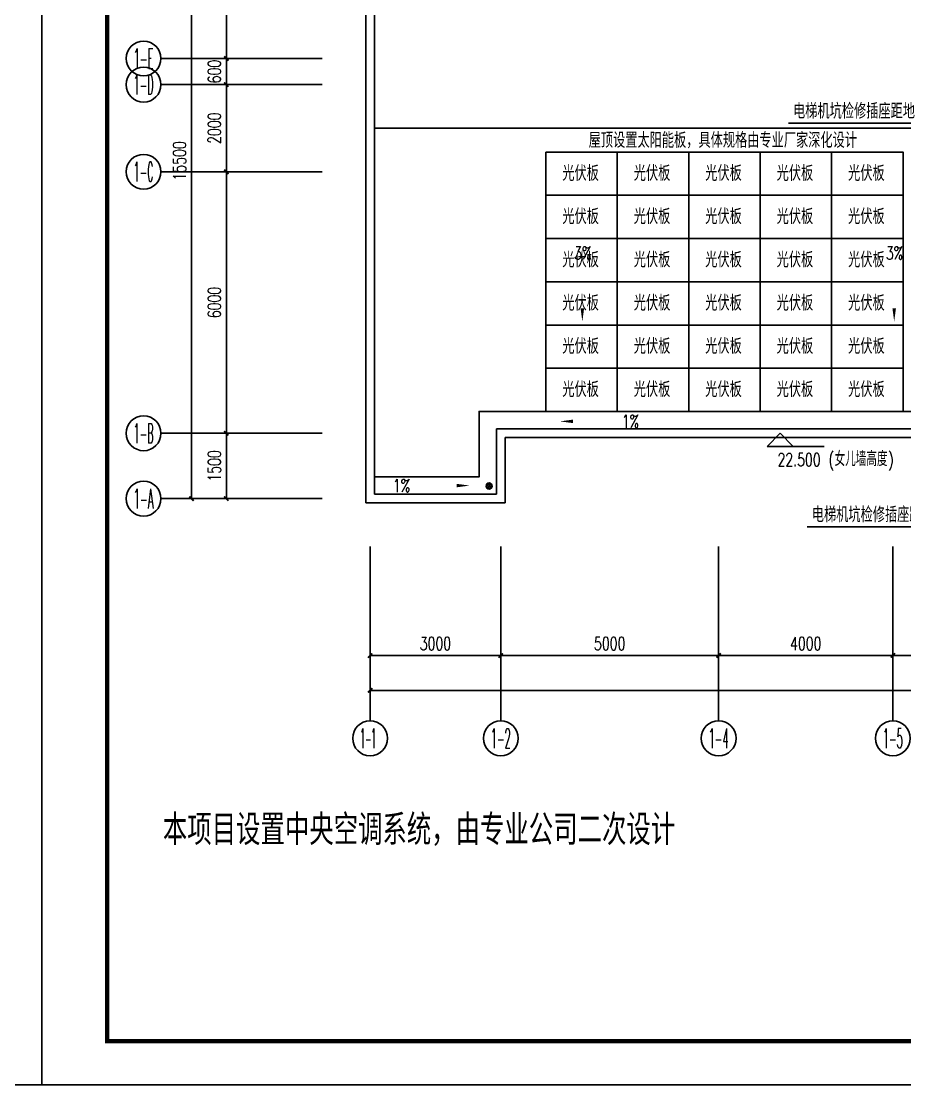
# Model space of a CAD drawing. Extents: x -6243262 to 3079315, y -2914302 to 172723.
# Drawn here: x -5550889 to -5530609, y -692286 to -667884 of the extents above; entities that cross this region are included whole.
import ezdxf
from ezdxf.enums import TextEntityAlignment as Align

# ---------------------------------------------------------------- set-up
doc = ezdxf.new("R2010")
doc.units = 0
doc.header["$LTSCALE"] = 1000
for name, color, linetype in [('A-ELEV-LIN-0.4', 40, 'Continuous'), ('A-FLOR-OUTL', 30, 'Continuous'), ('AXIS', 3, 'Continuous'), ('AXIS_TEXT', 7, 'Continuous'), ('DIM-插座', 3, 'Continuous'), ('DIM_ELEV', 3, 'Continuous'), ('DIM_SYMB', 3, 'Continuous'), ('PUB_TEXT', 7, 'Continuous'), ('PUB_TITLE', 4, 'Continuous'), ('TEL_TEXT', 7, 'Continuous'), ('WALL-PARAPET', 6, 'Continuous')]:
    doc.layers.add(name, color=color, linetype=linetype)
doc.styles.add('_TCH_AXIS', font='COMPLEX', dxfattribs={"bigfont": 'GBCBIG'})
doc.styles.add('_TCH_DIM', font='SIMPLEX', dxfattribs={"bigfont": 'GBCBIG'})
doc.styles.add('_TCH_DIM_T3', font='SIMPLEX', dxfattribs={"width": 0.705882, "bigfont": 'GBCBIG'})
doc.styles.add('_TEL_DIM', font='SIMPLEX', dxfattribs={"width": 0.8, "height": 3.5, "bigfont": 'HZTXT'})
doc.styles.add('COMPLEX', font='COMPLEX')
doc.dimstyles.new('_TCH_ARCH&&100', dxfattribs={"dimtxt": 297.5, "dimasz": 100, "dimexe": 250, "dimexo": 300, "dimgap": 126.25, "dimtad": 1, "dimdec": 0, "dimzin": 0, "dimdsep": 46, "dimtxsty": '_TCH_DIM_T3', "dimblk": 'ARCHTICK', "dimcen": 0.09, "dimclrt": 7, "dimazin": 2, "dimtfac": 1, "dimtdec": 0, "dimtix": 1, "dimtmove": 2, "dimatfit": 3, "dimfxl": 0, "dimtolj": 1, "dimtzin": 0, "dimarcsym": 0})

# ---------------------------------------------------------------- blocks, each defined once
blk = doc.blocks.new('_ArchTick')
at = {"color": 0, "linetype": 'ByBlock', "const_width": 0.4}
blk.add_lwpolyline([(-0.5, -0.5), (0.5, 0.5)], dxfattribs=at)
blk = doc.blocks.new('*D221')
at = {"layer": 'AXIS', "color": 0, "lineweight": -2, "transparency": 16777216}
for p, q in [((1594695, -788352), (1594695, -791602)), ((1634695, -788352), (1634695, -791602)), ((1594695, -791352), (1634695, -791352))]:
    blk.add_line(p, q, dxfattribs=at)
at = {"layer": 'Defpoints', "color": 0, "transparency": 16777216}
for p in [(1594695, -788052), (1634695, -788052), (1634695, -791352)]:
    blk.add_point(p, dxfattribs=at)
at = {"layer": 'AXIS', "color": 0, "lineweight": -2, "transparency": 16777216, "xscale": 100, "yscale": 100, "zscale": 100, "rotation": 180}
blk.add_blockref('_ArchTick', (1594695, -791352), dxfattribs=at)
at = {"layer": 'AXIS', "color": 0, "lineweight": -2, "transparency": 16777216, "xscale": 100, "yscale": 100, "zscale": 100}
blk.add_blockref('_ArchTick', (1634695, -791352), dxfattribs=at)
at = {"layer": 'AXIS', "color": 7, "transparency": 16777216, "insert": (1614695, -791077), "char_height": 297.5, "attachment_point": 5, "style": '_TCH_DIM_T3'}
blk.add_mtext('\\A1;40000', dxfattribs=at)
blk = doc.blocks.new('*D228')
at = {"layer": 'AXIS', "color": 0, "lineweight": -2, "transparency": 16777216}
for p, q in [((1606695, -788352), (1606695, -790802)), ((1610695, -788352), (1610695, -790802)), ((1606695, -790552), (1610695, -790552))]:
    blk.add_line(p, q, dxfattribs=at)
at = {"layer": 'Defpoints', "color": 0, "transparency": 16777216}
for p in [(1606695, -788052), (1610695, -788052), (1610695, -790552)]:
    blk.add_point(p, dxfattribs=at)
at = {"layer": 'AXIS', "color": 0, "lineweight": -2, "transparency": 16777216, "xscale": 100, "yscale": 100, "zscale": 100, "rotation": 180}
blk.add_blockref('_ArchTick', (1606695, -790552), dxfattribs=at)
at = {"layer": 'AXIS', "color": 0, "lineweight": -2, "transparency": 16777216, "xscale": 100, "yscale": 100, "zscale": 100}
blk.add_blockref('_ArchTick', (1610695, -790552), dxfattribs=at)
at = {"layer": 'AXIS', "color": 7, "transparency": 16777216, "insert": (1608695, -790277), "char_height": 297.5, "attachment_point": 5, "style": '_TCH_DIM_T3'}
blk.add_mtext('\\A1;4000', dxfattribs=at)
blk = doc.blocks.new('*D229')
at = {"layer": 'AXIS', "color": 0, "lineweight": -2, "transparency": 16777216}
for p, q in [((1602695, -788352), (1602695, -790802)), ((1606695, -788352), (1606695, -790802)), ((1602695, -790552), (1606695, -790552))]:
    blk.add_line(p, q, dxfattribs=at)
at = {"layer": 'Defpoints', "color": 0, "transparency": 16777216}
for p in [(1602695, -788052), (1606695, -788052), (1606695, -790552)]:
    blk.add_point(p, dxfattribs=at)
at = {"layer": 'AXIS', "color": 0, "lineweight": -2, "transparency": 16777216, "xscale": 100, "yscale": 100, "zscale": 100, "rotation": 180}
blk.add_blockref('_ArchTick', (1602695, -790552), dxfattribs=at)
at = {"layer": 'AXIS', "color": 0, "lineweight": -2, "transparency": 16777216, "xscale": 100, "yscale": 100, "zscale": 100}
blk.add_blockref('_ArchTick', (1606695, -790552), dxfattribs=at)
at = {"layer": 'AXIS', "color": 7, "transparency": 16777216, "insert": (1604695, -790277), "char_height": 297.5, "attachment_point": 5, "style": '_TCH_DIM_T3'}
blk.add_mtext('\\A1;4000', dxfattribs=at)
blk = doc.blocks.new('*D230')
at = {"layer": 'AXIS', "color": 0, "lineweight": -2, "transparency": 16777216}
for p, q in [((1597695, -788352), (1597695, -790802)), ((1602695, -788352), (1602695, -790802)), ((1597695, -790552), (1602695, -790552))]:
    blk.add_line(p, q, dxfattribs=at)
at = {"layer": 'Defpoints', "color": 0, "transparency": 16777216}
for p in [(1597695, -788052), (1602695, -788052), (1602695, -790552)]:
    blk.add_point(p, dxfattribs=at)
at = {"layer": 'AXIS', "color": 0, "lineweight": -2, "transparency": 16777216, "xscale": 100, "yscale": 100, "zscale": 100, "rotation": 180}
blk.add_blockref('_ArchTick', (1597695, -790552), dxfattribs=at)
at = {"layer": 'AXIS', "color": 0, "lineweight": -2, "transparency": 16777216, "xscale": 100, "yscale": 100, "zscale": 100}
blk.add_blockref('_ArchTick', (1602695, -790552), dxfattribs=at)
at = {"layer": 'AXIS', "color": 7, "transparency": 16777216, "insert": (1600195, -790277), "char_height": 297.5, "attachment_point": 5, "style": '_TCH_DIM_T3'}
blk.add_mtext('\\A1;5000', dxfattribs=at)
blk = doc.blocks.new('*D231')
at = {"layer": 'AXIS', "color": 0, "lineweight": -2, "transparency": 16777216}
for p, q in [((1594695, -788352), (1594695, -790802)), ((1597695, -788352), (1597695, -790802)), ((1594695, -790552), (1597695, -790552))]:
    blk.add_line(p, q, dxfattribs=at)
at = {"layer": 'Defpoints', "color": 0, "transparency": 16777216}
for p in [(1594695, -788052), (1597695, -788052), (1597695, -790552)]:
    blk.add_point(p, dxfattribs=at)
at = {"layer": 'AXIS', "color": 0, "lineweight": -2, "transparency": 16777216, "xscale": 100, "yscale": 100, "zscale": 100, "rotation": 180}
blk.add_blockref('_ArchTick', (1594695, -790552), dxfattribs=at)
at = {"layer": 'AXIS', "color": 0, "lineweight": -2, "transparency": 16777216, "xscale": 100, "yscale": 100, "zscale": 100}
blk.add_blockref('_ArchTick', (1597695, -790552), dxfattribs=at)
at = {"layer": 'AXIS', "color": 7, "transparency": 16777216, "insert": (1596195, -790277), "char_height": 297.5, "attachment_point": 5, "style": '_TCH_DIM_T3'}
blk.add_mtext('\\A1;3000', dxfattribs=at)
blk = doc.blocks.new('_AXISO')
at = {"color": 0}
blk.add_circle((0, 0), 0.5, dxfattribs=at)
at = {"layer": 'AXIS_TEXT', "color": 0, "style": 'COMPLEX', "width": 1.041667}
blk.add_attdef('A', text='', height=0.56, dxfattribs=at).set_placement((-0.25, -0.28), (0.25, -0.28), align=Align.FIT)
blk = doc.blocks.new('*D247')
at = {"layer": 'AXIS', "color": 0, "lineweight": -2, "transparency": 16777216}
for p, q in [((1593295, -771452), (1590345, -771452)), ((1590595, -786952), (1590595, -771452)), ((1593295, -786952), (1590345, -786952))]:
    blk.add_line(p, q, dxfattribs=at)
at = {"layer": 'Defpoints', "color": 0, "transparency": 16777216}
for p in [(1590595, -771452), (1593595, -771452), (1593595, -786952)]:
    blk.add_point(p, dxfattribs=at)
at = {"layer": 'AXIS', "color": 0, "lineweight": -2, "transparency": 16777216, "xscale": 100, "yscale": 100, "zscale": 100}
for p, rotation in [((1590595, -771452), 90), ((1590595, -786952), 270)]:
    blk.add_blockref('_ArchTick', p, dxfattribs=dict(at, rotation=rotation))
at = {"layer": 'AXIS', "color": 7, "transparency": 16777216, "insert": (1590320, -779202), "char_height": 297.5, "attachment_point": 5, "rotation": 90, "style": '_TCH_DIM_T3'}
blk.add_mtext('\\A1;15500', dxfattribs=at)
blk = doc.blocks.new('*D248')
at = {"layer": 'AXIS', "color": 0, "lineweight": -2, "transparency": 16777216}
for p, q in [((1593295, -785452), (1591145, -785452)), ((1591395, -786952), (1591395, -785452)), ((1593295, -786952), (1591145, -786952))]:
    blk.add_line(p, q, dxfattribs=at)
at = {"layer": 'Defpoints', "color": 0, "transparency": 16777216}
for p in [(1591395, -785452), (1593595, -785452), (1593595, -786952)]:
    blk.add_point(p, dxfattribs=at)
at = {"layer": 'AXIS', "color": 0, "lineweight": -2, "transparency": 16777216, "xscale": 100, "yscale": 100, "zscale": 100}
for p, rotation in [((1591395, -785452), 90), ((1591395, -786952), 270)]:
    blk.add_blockref('_ArchTick', p, dxfattribs=dict(at, rotation=rotation))
at = {"layer": 'AXIS', "color": 7, "transparency": 16777216, "insert": (1591120, -786202), "char_height": 297.5, "attachment_point": 5, "rotation": 90, "style": '_TCH_DIM_T3'}
blk.add_mtext('\\A1;1500', dxfattribs=at)
blk = doc.blocks.new('*D249')
at = {"layer": 'AXIS', "color": 0, "lineweight": -2, "transparency": 16777216}
for p, q in [((1593295, -779452), (1591145, -779452)), ((1591395, -785452), (1591395, -779452)), ((1593295, -785452), (1591145, -785452))]:
    blk.add_line(p, q, dxfattribs=at)
at = {"layer": 'Defpoints', "color": 0, "transparency": 16777216}
for p in [(1591395, -779452), (1593595, -779452), (1593595, -785452)]:
    blk.add_point(p, dxfattribs=at)
at = {"layer": 'AXIS', "color": 0, "lineweight": -2, "transparency": 16777216, "xscale": 100, "yscale": 100, "zscale": 100}
for p, rotation in [((1591395, -779452), 90), ((1591395, -785452), 270)]:
    blk.add_blockref('_ArchTick', p, dxfattribs=dict(at, rotation=rotation))
at = {"layer": 'AXIS', "color": 7, "transparency": 16777216, "insert": (1591120, -782452), "char_height": 297.5, "attachment_point": 5, "rotation": 90, "style": '_TCH_DIM_T3'}
blk.add_mtext('\\A1;6000', dxfattribs=at)
blk = doc.blocks.new('*D250')
at = {"layer": 'AXIS', "color": 0, "lineweight": -2, "transparency": 16777216}
for p, q in [((1593295, -777452), (1591145, -777452)), ((1591395, -779452), (1591395, -777452)), ((1593295, -779452), (1591145, -779452))]:
    blk.add_line(p, q, dxfattribs=at)
at = {"layer": 'Defpoints', "color": 0, "transparency": 16777216}
for p in [(1591395, -777452), (1593595, -777452), (1593595, -779452)]:
    blk.add_point(p, dxfattribs=at)
at = {"layer": 'AXIS', "color": 0, "lineweight": -2, "transparency": 16777216, "xscale": 100, "yscale": 100, "zscale": 100}
for p, rotation in [((1591395, -777452), 90), ((1591395, -779452), 270)]:
    blk.add_blockref('_ArchTick', p, dxfattribs=dict(at, rotation=rotation))
at = {"layer": 'AXIS', "color": 7, "transparency": 16777216, "insert": (1591120, -778452), "char_height": 297.5, "attachment_point": 5, "rotation": 90, "style": '_TCH_DIM_T3'}
blk.add_mtext('\\A1;2000', dxfattribs=at)
blk = doc.blocks.new('*D251')
at = {"layer": 'AXIS', "color": 0, "lineweight": -2, "transparency": 16777216}
for p, q in [((1593295, -776852), (1591145, -776852)), ((1591395, -776852), (1591395, -776752)), ((1591395, -777452), (1591395, -776852)), ((1593295, -777452), (1591145, -777452)), ((1591395, -777452), (1591395, -777552))]:
    blk.add_line(p, q, dxfattribs=at)
at = {"layer": 'Defpoints', "color": 0, "transparency": 16777216}
for p in [(1591395, -776852), (1593595, -776852), (1593595, -777452)]:
    blk.add_point(p, dxfattribs=at)
at = {"layer": 'AXIS', "color": 0, "lineweight": -2, "transparency": 16777216, "xscale": 100, "yscale": 100, "zscale": 100}
for p, rotation in [((1591395, -776852), 270), ((1591395, -777452), 90)]:
    blk.add_blockref('_ArchTick', p, dxfattribs=dict(at, rotation=rotation))
at = {"layer": 'AXIS', "color": 7, "transparency": 16777216, "insert": (1591120, -777152), "char_height": 297.5, "attachment_point": 5, "rotation": 90, "style": '_TCH_DIM_T3'}
blk.add_mtext('\\A1;600', dxfattribs=at)
blk = doc.blocks.new('*D252')
at = {"layer": 'AXIS', "color": 0, "lineweight": -2, "transparency": 16777216}
for p, q in [((1593295, -774152), (1591145, -774152)), ((1591395, -776852), (1591395, -774152)), ((1593295, -776852), (1591145, -776852))]:
    blk.add_line(p, q, dxfattribs=at)
at = {"layer": 'Defpoints', "color": 0, "transparency": 16777216}
for p in [(1591395, -774152), (1593595, -774152), (1593595, -776852)]:
    blk.add_point(p, dxfattribs=at)
at = {"layer": 'AXIS', "color": 0, "lineweight": -2, "transparency": 16777216, "xscale": 100, "yscale": 100, "zscale": 100}
for p, rotation in [((1591395, -774152), 90), ((1591395, -776852), 270)]:
    blk.add_blockref('_ArchTick', p, dxfattribs=dict(at, rotation=rotation))
at = {"layer": 'AXIS', "color": 7, "transparency": 16777216, "insert": (1591120, -775502), "char_height": 297.5, "attachment_point": 5, "rotation": 90, "style": '_TCH_DIM_T3'}
blk.add_mtext('\\A1;2700', dxfattribs=at)
blk = doc.blocks.new('FDB')
at = {"color": 1}
blk.add_lwpolyline([(925598, 264744), (927238, 264744), (927238, 263752), (925598, 263752), (925598, 264744)], dxfattribs=at)
at = {"layer": 'TEL_TEXT', "color": 1, "style": '_TEL_DIM', "width": 0.8}
blk.add_text('光伏板', height=350, dxfattribs=at).set_placement((925976, 264083))
blk = doc.blocks.new('66')
at = {"layer": 'A-ELEV-LIN-0.4'}
h = blk.add_hatch(dxfattribs=at)
h.set_pattern_fill('ANSI37', color=8, scale=20)
h.set_pattern_definition([(45, (543120.163, -389005.388), (-22.4506403, 22.4506403), []), (135, (543120.163, -389005.388), (-22.4506403, -22.4506403), [])])
edge = h.paths.add_edge_path()
edge.add_arc((1597427.6, -786663.4), 70, 0, 360)
at = {"color": 8}
blk.add_lwpolyline([(1594795.1, -778452.2), (1626595.1, -778452.2)], dxfattribs=at)
at = {"layer": 'A-ELEV-LIN-0.4', "color": 8}
blk.add_circle((1597427.6, -786663.4), 70, dxfattribs=at)
at = {"layer": 'A-FLOR-OUTL', "color": 8}
blk.add_lwpolyline([(1594795.1, -786452.2), (1597195.1, -786452.2), (1597195.1, -784952.2), (1610595.1, -784952.2)], dxfattribs=at)
at = {"layer": 'AXIS', "color": 8}
for p, q in [((1593595.1, -776852.2), (1589895.1, -776852.2)), ((1593595.1, -777452.2), (1589895.1, -777452.2)), ((1593595.1, -779452.2), (1589895.1, -779452.2)), ((1593595.1, -785452.2), (1589895.1, -785452.2)), ((1593595.1, -786952.2), (1589895.1, -786952.2)), ((1594695.1, -788052.2), (1594695.1, -792052.2)), ((1597695.1, -788052.2), (1597695.1, -792052.2)), ((1602695.1, -788052.2), (1602695.1, -792052.2)), ((1606695.1, -788052.2), (1606695.1, -792052.2))]:
    blk.add_line(p, q, dxfattribs=at)
at = {"layer": 'DIM_ELEV', "color": 8}
for p, q in [((1604107.2, -785452.2), (1603807.2, -785752.2)), ((1604107.2, -785452.2), (1604407.2, -785752.2)), ((1603807.2, -785752.2), (1605117, -785752.2))]:
    blk.add_line(p, q, dxfattribs=at)
at = {"layer": 'DIM_SYMB', "color": 8}
for points in [[(1599566.9, -781572.7, 0, 0, 0), (1599566.9, -782889, 0, 80, 0), (1599566.9, -782589, 0, 0, 0)], [(1606725.4, -781572.7, 0, 0, 0), (1606725.4, -782889, 0, 80, 0), (1606725.4, -782589, 0, 0, 0)], [(1600368.1, -785179.3, 0, 0, 0), (1599051.8, -785179.3, 0, 80, 0), (1599351.8, -785179.3, 0, 0, 0)], [(1595664.2, -786652.9, 0, 0, 0), (1596980.5, -786652.9, 0, 80, 0), (1596680.5, -786652.9, 0, 0, 0)]]:
    blk.add_lwpolyline(points, format="xyseb", dxfattribs=at)
at = {"layer": 'WALL-PARAPET', "color": 8}
for p, q in [((1594595.1, -787052.2), (1594595.1, -771352.2)), ((1594795.1, -786852.2), (1594795.1, -771552.2)), ((1610595.1, -785352.2), (1597595.1, -785352.2)), ((1597595.1, -786852.2), (1597595.1, -785352.2)), ((1610595.1, -785552.2), (1597795.1, -785552.2)), ((1597795.1, -787052.2), (1597795.1, -785552.2)), ((1597595.1, -786852.2), (1594795.1, -786852.2)), ((1597795.1, -787052.2), (1594595.1, -787052.2))]:
    blk.add_line(p, q, dxfattribs=at)
at = {"layer": 'AXIS', "color": 8}
ref = blk.add_blockref('_AXISO', (1589495.1, -776852.2), dxfattribs=dict(at, xscale=800, yscale=800, zscale=800))
ref.add_attrib('A', '1-E', dxfattribs={"layer": 'AXIS_TEXT', "color": 8, "height": 452.55, "style": '_TCH_AXIS', "width": 0.368421}).set_placement((1589268.8, -777078.5), (1589721.4, -777078.5), align=Align.FIT)
ref = blk.add_blockref('_AXISO', (1589495.1, -777452.2), dxfattribs=dict(at, xscale=800, yscale=800, zscale=800))
ref.add_attrib('A', '1-D', dxfattribs={"layer": 'AXIS_TEXT', "color": 8, "height": 452.55, "style": '_TCH_AXIS', "width": 0.362069}).set_placement((1589268.8, -777678.5), (1589721.4, -777678.5), align=Align.FIT)
ref = blk.add_blockref('_AXISO', (1589495.1, -779452.2), dxfattribs=dict(at, xscale=800, yscale=800, zscale=800))
ref.add_attrib('A', '1-C', dxfattribs={"layer": 'AXIS_TEXT', "color": 8, "height": 452.55, "style": '_TCH_AXIS', "width": 0.375}).set_placement((1589268.8, -779678.5), (1589721.4, -779678.5), align=Align.FIT)
ref = blk.add_blockref('_AXISO', (1589495.1, -785452.2), dxfattribs=dict(at, xscale=800, yscale=800, zscale=800))
ref.add_attrib('A', '1-B', dxfattribs={"layer": 'AXIS_TEXT', "color": 8, "height": 452.55, "style": '_TCH_AXIS', "width": 0.362069}).set_placement((1589268.8, -785678.5), (1589721.4, -785678.5), align=Align.FIT)
ref = blk.add_blockref('_AXISO', (1589495.1, -786952.2), dxfattribs=dict(at, xscale=800, yscale=800, zscale=800))
ref.add_attrib('A', '1-A', dxfattribs={"layer": 'AXIS_TEXT', "color": 8, "height": 452.55, "style": '_TCH_AXIS', "width": 0.355932}).set_placement((1589268.8, -787178.5), (1589721.4, -787178.5), align=Align.FIT)
ref = blk.add_blockref('_AXISO', (1594695.1, -792452.2), dxfattribs=dict(at, xscale=800, yscale=800, zscale=800))
ref.add_attrib('A', '1-1 ', dxfattribs={"layer": 'AXIS_TEXT', "color": 8, "height": 452.55, "style": '_TCH_AXIS', "width": 0.42}).set_placement((1594468.8, -792678.5), (1594921.4, -792678.5), align=Align.FIT)
ref = blk.add_blockref('_AXISO', (1597695.1, -792452.2), dxfattribs=dict(at, xscale=800, yscale=800, zscale=800))
ref.add_attrib('A', '1-2', dxfattribs={"layer": 'AXIS_TEXT', "color": 8, "height": 452.55, "style": '_TCH_AXIS', "width": 0.381818}).set_placement((1597468.8, -792678.5), (1597921.4, -792678.5), align=Align.FIT)
ref = blk.add_blockref('_AXISO', (1602695.1, -792452.2), dxfattribs=dict(at, xscale=800, yscale=800, zscale=800))
ref.add_attrib('A', '1-4', dxfattribs={"layer": 'AXIS_TEXT', "color": 8, "height": 452.55, "style": '_TCH_AXIS', "width": 0.368421}).set_placement((1602468.8, -792678.5), (1602921.4, -792678.5), align=Align.FIT)
ref = blk.add_blockref('_AXISO', (1606695.1, -792452.2), dxfattribs=dict(at, xscale=800, yscale=800, zscale=800))
ref.add_attrib('A', '1-5', dxfattribs={"layer": 'AXIS_TEXT', "color": 8, "height": 452.55, "style": '_TCH_AXIS', "width": 0.381818}).set_placement((1606468.8, -792678.5), (1606921.4, -792678.5), align=Align.FIT)
at = {"layer": 'DIM_ELEV', "color": 7, "style": '_TCH_DIM', "width": 0.705882}
blk.add_text('22.500', height=297.5, dxfattribs=at).set_placement((1604047, -786207.2))
at = {"layer": 'DIM_SYMB', "color": 7, "style": '_TCH_DIM', "width": 0.705882}
for s, p in [('3%', (1599376.9, -781467.7)), ('3%', (1606535.4, -781467.7)), ('1%', (1600473.1, -785328)), ('1%', (1595219.2, -786801.6))]:
    blk.add_text(s, height=297.5, dxfattribs=at).set_placement(p)
at = {"layer": 'PUB_TEXT', "color": 8, "style": '_TCH_DIM', "width": 0.705882}
for s, p in [('(', (1605217, -786207.2)), (')', (1606585.7, -786207.2))]:
    blk.add_text(s, height=297.5, dxfattribs=at).set_placement(p)
at = {"layer": 'PUB_TEXT', "color": 8, "style": '_TCH_DIM'}
blk.add_text('女儿墙高度', height=337.59, dxfattribs=at).set_placement((1605357, -786207.2))
at = {"layer": 'AXIS', "color": 8}
for p1, p2, distance, picture, middle in [((1593595.1, -786952.2), (1593595.1, -771452.2), 3000, '*D247', (1590320.1, -779202.2)), ((1593595.1, -776852.2), (1593595.1, -774152.2), 2200, '*D252', (1591120.1, -775502.2)), ((1593595.1, -777452.2), (1593595.1, -776852.2), 2200, '*D251', (1591120.1, -777152.2)), ((1593595.1, -779452.2), (1593595.1, -777452.2), 2200, '*D250', (1591120.1, -778452.2)), ((1593595.1, -785452.2), (1593595.1, -779452.2), 2200, '*D249', (1591120.1, -782452.2)), ((1593595.1, -786952.2), (1593595.1, -785452.2), 2200, '*D248', (1591120.1, -786202.2)), ((1594695.1, -788052.2), (1634695.1, -788052.2), -3300, '*D221', (1614695.1, -791077.2)), ((1594695.1, -788052.2), (1597695.1, -788052.2), -2500, '*D231', (1596195.1, -790277.2)), ((1597695.1, -788052.2), (1602695.1, -788052.2), -2500, '*D230', (1600195.1, -790277.2)), ((1602695.1, -788052.2), (1606695.1, -788052.2), -2500, '*D229', (1604695.1, -790277.2)), ((1606695.1, -788052.2), (1610695.1, -788052.2), -2500, '*D228', (1608695.1, -790277.2))]:
    dim = blk.add_aligned_dim(p1=p1, p2=p2, distance=distance, dimstyle='_TCH_ARCH&&100', dxfattribs=at)
    dim.commit()
    dim.dimension.update_dxf_attribs({"geometry": picture, "text_midpoint": middle})

msp = doc.modelspace()

# ---------------------------------------------------------------- linework, layer by layer
at = {"layer": 'DIM-插座'}
for p, q in [((-5526960.5, -670224.6), (-5533278.5, -670224.6)), ((-5526531.3, -679483.8), (-5532847.6, -679483.8))]:
    msp.add_line(p, q, dxfattribs=at)
at = {"layer": 'PUB_TITLE'}
for points in [[(-5609813.8, -692286.4), (-5550413.8, -692286.4), (-5550413.8, -650286.4), (-5609813.8, -650286.4)], [(-5550413.8, -692286.4), (-5491013.8, -692286.4), (-5491013.8, -650286.4), (-5550413.8, -650286.4)]]:
    msp.add_lwpolyline(points, close=True, dxfattribs=at)
at = {"layer": 'PUB_TITLE', "const_width": 100}
msp.add_lwpolyline([(-5548913.8, -691286.4), (-5492013.8, -691286.4), (-5492013.8, -651286.4), (-5548913.8, -651286.4)], close=True, dxfattribs=at)

# ---------------------------------------------------------------- block references
for name, p in [('66', (-7137576.4, 108114.7)), ('FDB', (-6464445.6, -935629.7)), ('FDB', (-6462805.6, -935629.7)), ('FDB', (-6461165.6, -935629.7)), ('FDB', (-6459525.6, -935629.7)), ('FDB', (-6457885.6, -935629.7)), ('FDB', (-6464445.6, -936621.7)), ('FDB', (-6462805.6, -936621.7)), ('FDB', (-6461165.6, -936621.7)), ('FDB', (-6459525.6, -936621.7)), ('FDB', (-6457885.6, -936621.7)), ('FDB', (-6464445.6, -937613.7)), ('FDB', (-6462805.6, -937613.7)), ('FDB', (-6461165.6, -937613.7)), ('FDB', (-6459525.6, -937613.7)), ('FDB', (-6457885.6, -937613.7)), ('FDB', (-6464445.6, -938605.7)), ('FDB', (-6462805.6, -938605.7)), ('FDB', (-6461165.6, -938605.7)), ('FDB', (-6459525.6, -938605.7)), ('FDB', (-6457885.6, -938605.7)), ('FDB', (-6464445.6, -939597.7)), ('FDB', (-6462805.6, -939597.7)), ('FDB', (-6461165.6, -939597.7)), ('FDB', (-6459525.6, -939597.7)), ('FDB', (-6457885.6, -939597.7)), ('FDB', (-6464445.6, -940589.7)), ('FDB', (-6462805.6, -940589.7)), ('FDB', (-6461165.6, -940589.7)), ('FDB', (-6459525.6, -940589.7)), ('FDB', (-6457885.6, -940589.7))]:
    msp.add_blockref(name, p)

# ---------------------------------------------------------------- texts
at = {"layer": 'DIM-插座', "color": 7, "style": '_TEL_DIM', "width": 0.8}
for p in [(-5533173.5, -670119.6), (-5532742.6, -679378.8)]:
    msp.add_text('电梯机坑检修插座距地', height=350, dxfattribs=at).set_placement(p)
at = {"layer": 'TEL_TEXT', "style": '_TEL_DIM', "width": 0.8}
for s, height, p in [('屋顶设置太阳能板，具体规格由专业厂家深化设计', 350, (-5537864, -670788.7)), ('本项目设置中央空调系统，由专业公司二次设计', 700, (-5547638.1, -686787.2))]:
    msp.add_text(s, height=height, dxfattribs=at).set_placement(p)

doc.saveas('drawing.dxf')
